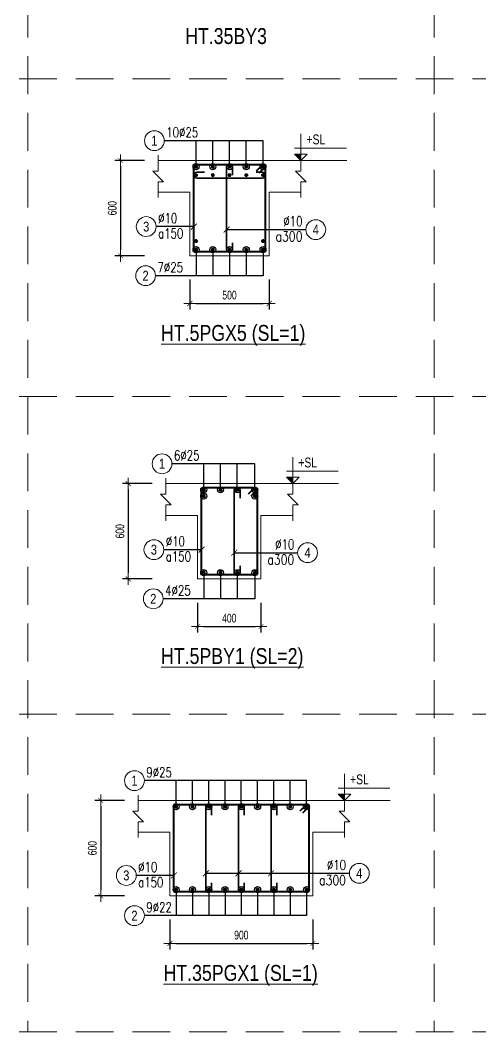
# Model space of a CAD drawing. Header units: millimetres. Extents: x 225489 to 327520, y -235866 to -221866.
# Drawn here: x 298763 to 301666, y -235866 to -229497 of the extents above; entities that cross this region are included whole.
import ezdxf
from ezdxf.enums import TextEntityAlignment as Align

# ---------------------------------------------------------------- set-up
doc = ezdxf.new("R2010")
doc.units = ezdxf.units.MM
doc.header["$PDMODE"] = 3
doc.linetypes.add('HIDDEN2', pattern=[4.762499999999999, 3.175, -1.5875])
doc.layers.get('0').update_dxf_attribs({"lineweight": 20})
doc.layers.get('Defpoints').update_dxf_attribs({"color": 151, "lineweight": 9})
for name, color, linetype, lineweight in [('NDC_S_ANNO', 7, 'Continuous', 20), ('NDC_S_CONTINUOUS', 3, 'Continuous', 20), ('NDC_S_DIM', 1, 'Continuous', 15), ('NDC_S_HIDDEN', 8, 'HIDDEN2', 13), ('NDC_S_REBAR', 4, 'Continuous', 35), ('NDC_S_STIRRUP', 4, 'Continuous', 40), ('NDC_S_TEXT SYMBOL', 7, 'Continuous', 20), ('NDC_S_THIN LINE', 8, 'Continuous', 9), ('NDC_S_VN TEXT', 7, 'Continuous', 20)]:
    doc.layers.add(name, color=color, linetype=linetype, lineweight=lineweight)
doc.styles.add('ARIAL', font='arial.ttf', dxfattribs={"width": 0.8})
doc.styles.add('NDC_ANNO', font='', dxfattribs={"width": 0.8})
doc.styles.add('NDC_DIM', font='', dxfattribs={"width": 0.75})
doc.styles.add('NDC_EN TXT', font='romans.shx', dxfattribs={"width": 0.8})
doc.styles.get('NDC_ANNO').set_extended_font_data('Dotum')
doc.styles.get('NDC_DIM').set_extended_font_data('Dotum')
doc.dimstyles.new('NDC_dim_25', dxfattribs={"dimscale": 25, "dimtxt": 2.2, "dimasz": 1.5, "dimexe": 1.5, "dimexo": 2.5, "dimgap": 1, "dimtad": 1, "dimdec": 0, "dimzin": 0, "dimdsep": 46, "dimtxsty": 'NDC_DIM', "dimblk": 'DIMMARK', "dimcen": 0.09, "dimdle": 1.2, "dimclrd": 1, "dimclre": 1, "dimclrt": 3, "dimadec": 0, "dimazin": 0, "dimtfac": 1, "dimtdec": 0, "dimtix": 1, "dimtofl": 0, "dimtmove": 0, "dimatfit": 3, "dimfxl": 6, "dimfxlon": 1, "dimtolj": 1, "dimtzin": 0, "dimarcsym": 0})

# ---------------------------------------------------------------- blocks, each defined once
blk = doc.blocks.new('kata_block_TD')
at = {"color": 6, "linetype": 'ByBlock', "lineweight": -2, "style": 'ARIAL', "width": 0.8}
blk.add_attdef('SECTDET2', text='', height=5, dxfattribs=at).set_placement((0, 7.970649532882817), align=Align.CENTER)
at = {"color": 0, "linetype": 'ByBlock', "lineweight": -2, "style": 'ARIAL', "width": 0.8}
blk.add_attdef('SECTDET1', text='', height=5, dxfattribs=at).set_placement((0, 1.470649532882817), align=Align.CENTER)
at = {"color": 3, "lineweight": 25, "style": 'ARIAL', "width": 0.8}
blk.add_attdef('SSCALE', text='', height=2.5, dxfattribs=at).set_placement((0, -3.998868953555331), align=Align.CENTER)
blk = doc.blocks.new('kata_block_CT')
at = {"layer": 'NDC_S_ANNO'}
blk.add_hatch(color=3, dxfattribs=at).paths.add_polyline_path([(0, 1.596954857557648), (-1.612010908633238, 1.596954857557648), (0, 0)])
at = {"layer": 'NDC_S_ANNO', "ltscale": 50}
h = blk.add_hatch(dxfattribs=at)
h.set_pattern_fill('ANSI31', color=256, scale=1.406250541793835, style=0)
h.set_pattern_definition([(45.00000000000001, (0, 5.456968210637569e-12), (-3.157122508925224, 3.157122508925225), [])])
h.paths.add_polyline_path([(0, 1.596954857557648), (0, 0), (1.612010908924276, 1.596954857557648)])
for p, q in [((-1.592704896858777, 3.140833880479477), (11.46947077315417, 3.140833880479477)), ((11.56125648126181, 5.456968210637569e-12), (-1.63869572513795, 5.456968210637569e-12))]:
    blk.add_line(p, q, dxfattribs=at)
for points in [[(0, 6.69495074864426), (0, 0)], [(0, 0), (-1.612010908924276, 1.596954857557648), (0, 1.596954857557648)], [(0, 0), (1.612010908924276, 1.596954857557648), (0, 1.596954857557648)]]:
    blk.add_lwpolyline(points, dxfattribs=at)
at = {"layer": 'NDC_S_ANNO', "color": 8, "ltscale": 50}
blk.add_lwpolyline([(0, 0), (-1.612010908633238, 1.596954857557648), (0, 1.596954857557648)], dxfattribs=at)
at = {"layer": 'NDC_S_TEXT SYMBOL', "color": 3, "style": 'NDC_ANNO', "width": 0.8}
blk.add_attdef('CT', (1.409564409346785, 4.068271311703938), '', height=2.5, dxfattribs=at)
blk = doc.blocks.new('DIMMARK')
at = {"layer": 'NDC_S_DIM', "color": 1}
blk.add_line((-1.5, 0), (1, 0), dxfattribs=at)
at = {"layer": 'NDC_S_DIM', "color": 2, "const_width": 0.1}
blk.add_lwpolyline([(-0.4242640687119285, -0.4242640687119285), (0.4242640687119285, 0.4242640687119285)], dxfattribs=at)
blk = doc.blocks.new('*D297')
at = {"layer": 'Defpoints', "color": 0, "transparency": 16777216}
for p in [(299832.1598462749, -230980.46524277), (300332.1598462749, -230980.46524277), (300332.1598462749, -231280.46524277)]:
    blk.add_point(p, dxfattribs=at)
at = {"layer": 'NDC_S_DIM', "color": 1, "lineweight": -2, "transparency": 16777216}
for p, q in [((299832.1598462749, -231130.46524277), (299832.1598462749, -231317.96524277)), ((300332.1598462749, -231130.46524277), (300332.1598462749, -231317.96524277)), ((299869.6598462749, -231280.46524277), (300294.6598462749, -231280.46524277))]:
    blk.add_line(p, q, dxfattribs=at)
at = {"layer": 'NDC_S_DIM', "color": 1, "lineweight": -2, "transparency": 16777216, "xscale": 37.5, "yscale": 37.5, "zscale": 37.5, "rotation": 180}
blk.add_blockref('DIMMARK', (299832.1598462749, -231280.46524277), dxfattribs=at)
at = {"layer": 'NDC_S_DIM', "color": 1, "lineweight": -2, "transparency": 16777216, "xscale": 37.5, "yscale": 37.5, "zscale": 37.5}
blk.add_blockref('DIMMARK', (300332.1598462749, -231280.46524277), dxfattribs=at)
at = {"layer": 'NDC_S_DIM', "color": 3, "transparency": 16777216, "insert": (300082.1598462749, -231227.9279293372), "char_height": 55.00000000000001, "attachment_point": 5, "style": 'NDC_DIM'}
blk.add_mtext('\\A1;500', dxfattribs=at)
blk = doc.blocks.new('*D298')
at = {"layer": 'Defpoints', "color": 0, "transparency": 16777216}
for p in [(299901.8329708193, -230380.46524277), (299395.8329708193, -230980.46524277), (299901.8329708193, -230980.46524277)]:
    blk.add_point(p, dxfattribs=at)
at = {"layer": 'NDC_S_DIM', "color": 1, "lineweight": -2, "transparency": 16777216}
for p, q in [((299545.8329708193, -230380.46524277), (299358.3329708193, -230380.46524277)), ((299395.8329708193, -230417.96524277), (299395.8329708193, -230942.96524277)), ((299545.8329708193, -230980.46524277), (299358.3329708193, -230980.46524277))]:
    blk.add_line(p, q, dxfattribs=at)
at = {"layer": 'NDC_S_DIM', "color": 1, "lineweight": -2, "transparency": 16777216, "xscale": 37.5, "yscale": 37.5, "zscale": 37.5}
for p, rotation in [((299395.8329708193, -230380.46524277), 90), ((299395.8329708193, -230980.46524277), 270)]:
    blk.add_blockref('DIMMARK', p, dxfattribs=dict(at, rotation=rotation))
at = {"layer": 'NDC_S_DIM', "color": 3, "transparency": 16777216, "insert": (299343.2956573865, -230680.46524277), "char_height": 55.00000000000001, "attachment_point": 5, "rotation": 90, "style": 'NDC_DIM'}
blk.add_mtext('\\A1;600', dxfattribs=at)
blk = doc.blocks.new('kata_block_THEP')
at = {"layer": 'NDC_S_REBAR', "color": 0}
for p, q in [((-0.5, 0), (0.5, 0)), ((-0.3535533905960619, 0.353553390592424), (0.3535533905960619, -0.353553390592424)), ((0.3535533905960619, 0.353553390592424), (-0.3535533905960619, -0.353553390592424)), ((0, 0.5), (0, -0.5))]:
    blk.add_line(p, q, dxfattribs=at)
at = {"layer": 'NDC_S_REBAR', "color": 0, "const_width": 0.08333333333333334}
blk.add_lwpolyline([(-0.5, -1.818989403545856e-12, 1), (0.5000000000145519, -1.818989403545856e-12, 1), (-0.5, -1.818989403545856e-12, 1)], format="xyb", dxfattribs=at)
blk = doc.blocks.new('*U11')
blk.add_circle((-2.5, 0), 2.5)
at = {"layer": 'NDC_S_VN TEXT', "color": 3, "style": 'NDC_EN TXT', "width": 0.75}
blk.add_attdef('DK1', (0.5, 0.8455043070534884), '', height=2.5, dxfattribs=at)
at = {"layer": 'NDC_S_VN TEXT', "color": 7, "style": 'ARIAL', "width": 0.8}
blk.add_attdef('SH2', text='', height=2.5, dxfattribs=at).set_placement((-2.5, 0), align=Align.MIDDLE)
blk = doc.blocks.new('*U12')
blk.add_circle((-2.5, 0), 2.5)
at = {"layer": 'NDC_S_VN TEXT', "color": 3, "style": 'NDC_EN TXT', "width": 0.75}
for tag, p in [('DK1', (0.5, 0.8455043070534884)), ('KC1', (0.5, -2.972544307831413))]:
    blk.add_attdef(tag, p, '', height=2.5, dxfattribs=at)
at = {"layer": 'NDC_S_VN TEXT', "color": 7, "style": 'ARIAL', "width": 0.8}
blk.add_attdef('SH2', text='', height=2.5, dxfattribs=at).set_placement((-2.5, 0), align=Align.MIDDLE)
blk = doc.blocks.new('*U15')
blk.add_circle((2.5, 0), 2.5)
at = {"layer": 'NDC_S_VN TEXT', "color": 3, "style": 'NDC_EN TXT'}
for tag, width, p in [('DK2', 0.75, (-0.85, 0.8455043070534884)), ('KC2', 0.8, (-0.85, -2.972544307831413))]:
    blk.add_attdef(tag, text='', height=2.5, dxfattribs=dict(at, width=width)).set_placement(p, align=Align.RIGHT)
at = {"layer": 'NDC_S_VN TEXT', "color": 7, "style": 'ARIAL', "width": 0.8}
blk.add_attdef('SH3', text='', height=2.5, dxfattribs=at).set_placement((2.5, 0), align=Align.MIDDLE)
blk = doc.blocks.new('*D307')
at = {"layer": 'Defpoints', "color": 0, "transparency": 16777216}
for p in [(299706.5480421277, -235009.8635939078), (300606.5480421277, -235009.8635939078), (300606.5480421277, -235309.8635939078)]:
    blk.add_point(p, dxfattribs=at)
at = {"layer": 'NDC_S_DIM', "color": 1, "lineweight": -2, "transparency": 16777216}
for p, q in [((299706.5480421277, -235159.8635939078), (299706.5480421277, -235347.3635939078)), ((300606.5480421277, -235159.8635939078), (300606.5480421277, -235347.3635939078)), ((299744.0480421277, -235309.8635939078), (300569.0480421277, -235309.8635939078))]:
    blk.add_line(p, q, dxfattribs=at)
at = {"layer": 'NDC_S_DIM', "color": 1, "lineweight": -2, "transparency": 16777216, "xscale": 37.5, "yscale": 37.5, "zscale": 37.5, "rotation": 180}
blk.add_blockref('DIMMARK', (299706.5480421277, -235309.8635939078), dxfattribs=at)
at = {"layer": 'NDC_S_DIM', "color": 1, "lineweight": -2, "transparency": 16777216, "xscale": 37.5, "yscale": 37.5, "zscale": 37.5}
blk.add_blockref('DIMMARK', (300606.5480421277, -235309.8635939078), dxfattribs=at)
at = {"layer": 'NDC_S_DIM', "color": 3, "transparency": 16777216, "insert": (300156.5480421277, -235257.3262804749), "char_height": 55.00000000000001, "attachment_point": 5, "style": 'NDC_DIM'}
blk.add_mtext('\\A1;900', dxfattribs=at)
blk = doc.blocks.new('*D308')
at = {"layer": 'Defpoints', "color": 0, "transparency": 16777216}
for p in [(299776.2211666721, -234409.8635939079), (299270.2211666722, -235009.8635939079), (299776.2211666721, -235009.8635939079)]:
    blk.add_point(p, dxfattribs=at)
at = {"layer": 'NDC_S_DIM', "color": 1, "lineweight": -2, "transparency": 16777216}
for p, q in [((299420.2211666722, -234409.8635939079), (299232.7211666722, -234409.8635939079)), ((299270.2211666722, -234447.3635939079), (299270.2211666722, -234972.3635939079)), ((299420.2211666722, -235009.8635939079), (299232.7211666722, -235009.8635939079))]:
    blk.add_line(p, q, dxfattribs=at)
at = {"layer": 'NDC_S_DIM', "color": 1, "lineweight": -2, "transparency": 16777216, "xscale": 37.5, "yscale": 37.5, "zscale": 37.5}
for p, rotation in [((299270.2211666722, -234409.8635939079), 90), ((299270.2211666722, -235009.8635939079), 270)]:
    blk.add_blockref('DIMMARK', p, dxfattribs=dict(at, rotation=rotation))
at = {"layer": 'NDC_S_DIM', "color": 3, "transparency": 16777216, "insert": (299217.6838532393, -234709.8635939079), "char_height": 55.00000000000001, "attachment_point": 5, "rotation": 90, "style": 'NDC_DIM'}
blk.add_mtext('\\A1;600', dxfattribs=at)
blk = doc.blocks.new('*D329')
at = {"layer": 'Defpoints', "color": 0, "transparency": 16777216}
for p in [(299880.5275788138, -233014.6993829668), (300280.5275788138, -233014.6993829668), (300280.5275788138, -233314.6993829668)]:
    blk.add_point(p, dxfattribs=at)
at = {"layer": 'NDC_S_DIM', "color": 1, "lineweight": -2, "transparency": 16777216}
for p, q in [((299880.5275788138, -233164.6993829668), (299880.5275788138, -233352.1993829668)), ((300280.5275788138, -233164.6993829668), (300280.5275788138, -233352.1993829668)), ((299918.0275788138, -233314.6993829668), (300243.0275788138, -233314.6993829668))]:
    blk.add_line(p, q, dxfattribs=at)
at = {"layer": 'NDC_S_DIM', "color": 1, "lineweight": -2, "transparency": 16777216, "xscale": 37.5, "yscale": 37.5, "zscale": 37.5, "rotation": 180}
blk.add_blockref('DIMMARK', (299880.5275788138, -233314.6993829668), dxfattribs=at)
at = {"layer": 'NDC_S_DIM', "color": 1, "lineweight": -2, "transparency": 16777216, "xscale": 37.5, "yscale": 37.5, "zscale": 37.5}
blk.add_blockref('DIMMARK', (300280.5275788138, -233314.6993829668), dxfattribs=at)
at = {"layer": 'NDC_S_DIM', "color": 3, "transparency": 16777216, "insert": (300080.5275788138, -233262.162069534), "char_height": 55.00000000000001, "attachment_point": 5, "style": 'NDC_DIM'}
blk.add_mtext('\\A1;400', dxfattribs=at)
blk = doc.blocks.new('*D330')
at = {"layer": 'Defpoints', "color": 0, "transparency": 16777216}
for p in [(299950.2007033582, -232414.699382967), (299444.2007033587, -233014.699382967), (299950.2007033582, -233014.699382967)]:
    blk.add_point(p, dxfattribs=at)
at = {"layer": 'NDC_S_DIM', "color": 1, "lineweight": -2, "transparency": 16777216}
for p, q in [((299594.2007033587, -232414.699382967), (299406.7007033587, -232414.699382967)), ((299444.2007033587, -232452.199382967), (299444.2007033587, -232977.199382967)), ((299594.2007033587, -233014.699382967), (299406.7007033587, -233014.699382967))]:
    blk.add_line(p, q, dxfattribs=at)
at = {"layer": 'NDC_S_DIM', "color": 1, "lineweight": -2, "transparency": 16777216, "xscale": 37.5, "yscale": 37.5, "zscale": 37.5}
for p, rotation in [((299444.2007033587, -232414.699382967), 90), ((299444.2007033587, -233014.699382967), 270)]:
    blk.add_blockref('DIMMARK', p, dxfattribs=dict(at, rotation=rotation))
at = {"layer": 'NDC_S_DIM', "color": 3, "transparency": 16777216, "insert": (299391.6633899257, -232714.699382967), "char_height": 55.00000000000001, "attachment_point": 5, "rotation": 90, "style": 'NDC_DIM'}
blk.add_mtext('\\A1;600', dxfattribs=at)

msp = doc.modelspace()

# ---------------------------------------------------------------- linework, layer by layer
at = {"layer": 'NDC_S_CONTINUOUS'}
for points in [[(299632.1598462749, -230380.46524277), (299832.1598462749, -230380.46524277), (299832.1598462749, -230380.46524277), (300332.1598462749, -230380.46524277), (300332.1598462749, -230380.46524277), (300532.1598462749, -230380.46524277)], [(299632.1598462749, -230580.46524277), (299832.1598462749, -230580.46524277), (299832.1598462749, -230980.46524277), (300332.1598462749, -230980.46524277), (300332.1598462749, -230580.46524277), (300532.1598462749, -230580.46524277)], [(299680.5275788138, -232414.6993829668), (299880.5275788138, -232414.6993829668), (299880.5275788138, -232414.6993829668), (300280.5275788138, -232414.6993829668), (300280.5275788138, -232414.6993829668), (300480.5275788138, -232414.6993829668)], [(299680.5275788138, -232614.6993829668), (299880.5275788138, -232614.6993829668), (299880.5275788138, -233014.6993829668), (300280.5275788138, -233014.6993829668), (300280.5275788138, -232614.6993829668), (300480.5275788138, -232614.6993829668)], [(299506.5480421277, -234409.8635939078), (299706.5480421277, -234409.8635939078), (299706.5480421277, -234409.8635939078), (300606.5480421277, -234409.8635939078), (300606.5480421277, -234409.8635939078), (300806.5480421277, -234409.8635939078)], [(299506.5480421277, -234609.8635939078), (299706.5480421277, -234609.8635939078), (299706.5480421277, -235009.8635939078), (300606.5480421277, -235009.8635939078), (300606.5480421277, -234609.8635939078), (300806.5480421277, -234609.8635939078)]]:
    msp.add_lwpolyline(points, dxfattribs=at)
at = {"layer": 'NDC_S_HIDDEN', "ltscale": 75}
for p, q in [((298810.4292001808, -221865.8761660784), (298810.4292001808, -235865.8761660625)), ((301371.9401375494, -221865.8761660784), (301371.9401375494, -235865.8761660625)), ((306494.9620122865, -229865.8761660693), (288564.3854507066, -229865.8761660692)), ((306494.9620122865, -231865.876166067), (288564.3854507066, -231865.8761660669)), ((306494.9620122865, -233865.8761660647), (288564.3854507066, -233865.8761660647)), ((306494.9620122865, -235865.8761660623), (288564.3854507066, -235865.8761660623))]:
    msp.add_line(p, q, dxfattribs=at)
at = {"layer": 'NDC_S_REBAR'}
for points in [[(300100.591846275, -230472.8099327034), (300100.591846275, -230423.8967628935, 0.9999999999999999), (300063.7278462749, -230423.8967628935), (300063.7278462749, -230937.03324277, 0.9999999999999999), (300100.591846275, -230937.03324277), (300100.591846275, -230897.7763517612, -0.414213562)], [(299924.505016085, -230453.6912818563), (299875.5918462751, -230453.6912818563, 0.9999999999999999), (299875.5918462751, -230490.5552818563), (300288.7278462751, -230490.5552818563, 0.9999999999999999), (300288.7278462751, -230453.6912818563), (300249.4709552663, -230453.6912818563, -0.414213562)], [(300148.9595788138, -232507.0440729002), (300148.9595788138, -232458.1309030903, 0.9999999999999999), (300112.0955788138, -232458.1309030903), (300112.0955788138, -232971.2673829668, 0.9999999999999999), (300148.9595788138, -232971.2673829668), (300148.9595788138, -232932.010491958, -0.414213562)], [(299969.613045661, -234502.2082838411), (299969.613045661, -234453.2951140312, 0.9999999999999999), (299932.7490456609, -234453.2951140312), (299932.7490456609, -234966.4315939077, 0.9999999999999999), (299969.613045661, -234966.4315939077), (299969.613045661, -234927.1747028989, -0.414213562)], [(300175.1130456564, -234502.2082838411), (300175.1130456564, -234453.2951140312, 0.9999999999999999), (300138.2490456564, -234453.2951140312), (300138.2490456564, -234966.4315939077, 0.9999999999999999), (300175.1130456564, -234966.4315939077), (300175.1130456564, -234927.1747028989, -0.414213562)], [(300380.6130456564, -234502.2082838411), (300380.6130456564, -234453.2951140312, 0.9999999999999999), (300343.7490456564, -234453.2951140312), (300343.7490456564, -234966.4315939077, 0.9999999999999999), (300380.6130456564, -234966.4315939077), (300380.6130456564, -234927.1747028989, -0.414213562)]]:
    msp.add_lwpolyline(points, format="xyb", dxfattribs=at)
at = {"layer": 'NDC_S_STIRRUP'}
for points in [[(300253.1598462749, -230445.46524277), (300293.1598462749, -230405.46524277, -0.414213562), (300307.1598462749, -230419.46524277), (300307.1598462749, -230941.46524277, -0.414213562), (300293.1598462749, -230955.46524277), (299871.1598462749, -230955.46524277, -0.414213562), (299857.1598462749, -230941.46524277), (299857.1598462749, -230419.46524277, -0.414213562), (299871.1598462749, -230405.46524277), (300293.1598462749, -230405.46524277, -0.414213562), (300307.1598462749, -230419.46524277), (300267.1598462749, -230459.46524277)], [(300201.5275788138, -232479.6993829668), (300241.5275788138, -232439.6993829668, -0.414213562), (300255.5275788138, -232453.6993829668), (300255.5275788138, -232975.6993829668, -0.414213562), (300241.5275788138, -232989.6993829668), (299919.5275788138, -232989.6993829668, -0.414213562), (299905.5275788138, -232975.6993829668), (299905.5275788138, -232453.6993829668, -0.414213562), (299919.5275788138, -232439.6993829668), (300241.5275788138, -232439.6993829668, -0.414213562), (300255.5275788138, -232453.6993829668), (300215.5275788138, -232493.6993829668)], [(300527.5480421277, -234474.8635939078), (300567.5480421277, -234434.8635939078, -0.414213562), (300581.5480421277, -234448.8635939078), (300581.5480421277, -234970.8635939078, -0.414213562), (300567.5480421277, -234984.8635939078), (299745.5480421277, -234984.8635939078, -0.414213562), (299731.5480421277, -234970.8635939078), (299731.5480421277, -234448.8635939078, -0.414213562), (299745.5480421277, -234434.8635939078), (300567.5480421277, -234434.8635939078, -0.414213562), (300581.5480421277, -234448.8635939078), (300541.5480421277, -234488.8635939078)]]:
    msp.add_lwpolyline(points, format="xyb", dxfattribs=at)
at = {"layer": 'NDC_S_THIN LINE'}
for points in [[(299632.1598462749, -230613.7985761034), (299632.1598462749, -230513.7985761034), (299665.4931796083, -230513.7985761034), (299598.8265129416, -230447.1319094367), (299632.1598462749, -230447.1319094367), (299632.1598462749, -230347.1319094367)], [(300532.1598462749, -230613.7985761034), (300532.1598462749, -230513.7985761034), (300565.4931796083, -230513.7985761034), (300498.8265129416, -230447.1319094367), (300532.1598462749, -230447.1319094367), (300532.1598462749, -230347.1319094367)], [(299680.5275788138, -232648.0327163002), (299680.5275788138, -232548.0327163002), (299713.8609121472, -232548.0327163002), (299647.1942454805, -232481.3660496335), (299680.5275788138, -232481.3660496335), (299680.5275788138, -232381.3660496335)], [(300480.5275788138, -232648.0327163002), (300480.5275788138, -232548.0327163002), (300513.8609121472, -232548.0327163002), (300447.1942454805, -232481.3660496335), (300480.5275788138, -232481.3660496335), (300480.5275788138, -232381.3660496335)], [(299506.5480421277, -234643.1969272411), (299506.5480421277, -234543.1969272411), (299539.881375461, -234543.1969272411), (299473.2147087943, -234476.5302605744), (299506.5480421277, -234476.5302605744), (299506.5480421277, -234376.5302605744)], [(300806.5480421277, -234643.1969272411), (300806.5480421277, -234543.1969272411), (300839.881375461, -234543.1969272411), (300773.2147087943, -234476.5302605744), (300806.5480421277, -234476.5302605744), (300806.5480421277, -234376.5302605744)]]:
    msp.add_lwpolyline(points, dxfattribs=at)

# ---------------------------------------------------------------- block references
at = {"layer": 'NDC_S_REBAR', "xscale": 22, "yscale": 22, "zscale": 22}
for p in [(299871.1598462749, -230419.46524277), (300293.1598462749, -230419.46524277), (299871.1598462749, -230472.1232818562), (300293.1598462749, -230472.1232818562), (299871.1598462749, -230887.4139732195), (299871.1598462749, -230941.46524277), (299976.6598462749, -230941.46524277), (300082.1598462749, -230941.46524277), (300187.6598462749, -230941.46524277), (300293.1598462749, -230887.4139732195), (300293.1598462749, -230941.46524277), (299919.5275788138, -232453.6993829668), (300241.5275788138, -232453.6993829668), (299919.5275788138, -232492.9882731878), (300241.5275788138, -232492.9882731878), (299919.5275788138, -232975.6993829668), (300025.0275788138, -232975.6993829668), (300130.5275788138, -232975.6993829668), (299745.5480421277, -234448.8635939078), (299848.2980421354, -234448.8635939), (299951.0480421343, -234448.8635939011), (300053.7980421332, -234448.8635939022), (300156.5480421321, -234448.8635939033), (300259.2980421309, -234448.8635939044), (300362.0480421299, -234448.8635939056), (300464.7980421287, -234448.8635939067), (300567.5480421277, -234448.8635939078), (299745.5480421277, -234970.8635939078), (299848.2980421354, -234970.8635939), (299951.0480421343, -234970.8635939011), (300053.7980421332, -234970.8635939022), (300156.5480421321, -234970.8635939033), (300259.2980421309, -234970.8635939044), (300362.0480421299, -234970.8635939056), (300464.7980421287, -234970.8635939067), (300567.5480421277, -234970.8635939078)]:
    msp.add_blockref('kata_block_THEP', p, dxfattribs=at)
at = {"layer": 'NDC_S_REBAR', "xscale": -22, "yscale": 22, "zscale": 22, "rotation": 180}
for p in [(299976.6598462749, -230419.46524277), (300082.1598462749, -230419.46524277), (300187.6598462749, -230419.46524277), (299976.6598462749, -230472.1232818562), (300082.1598462749, -230472.1232818562), (300187.6598462749, -230472.1232818562), (300025.0275788138, -232453.6993829668), (300130.5275788138, -232453.6993829668), (300241.5275788138, -232975.6993829668)]:
    msp.add_blockref('kata_block_THEP', p, dxfattribs=at)
at = {"layer": 'NDC_S_THIN LINE', "xscale": 25, "yscale": 25, "zscale": 25}
for name, p, values in [('*U11', (299671.1598462749, -230255.46524277), {'SH2': '1', 'DK1': '10%%c25'}), ('*U12', (299619.6598462749, -230796.2859133796), {'SH2': '3', 'DK1': '%%c10', 'KC1': 'a150'}), ('*U15', (300563.2160451392, -230815.3815056568), {'SH3': '4', 'DK2': '%%c10', 'KC2': 'a300'}), ('*U11', (299615.7013984265, -231105.46524277), {'SH2': '2', 'DK1': '7%%c25'}), ('*U11', (299719.5275788138, -232289.6993829668), {'SH2': '1', 'DK1': '6%%c25'}), ('*U12', (299668.0275788138, -232830.5200535764), {'SH2': '3', 'DK1': '%%c10', 'KC1': 'a150'}), ('*U15', (300511.583777678, -232849.6156458536), {'SH3': '4', 'DK2': '%%c10', 'KC2': 'a300'}), ('*U11', (299664.0691309653, -233139.6993829668), {'SH2': '2', 'DK1': '4%%c25'}), ('*U11', (299545.5480421277, -234284.8635939078), {'SH2': '1', 'DK1': '9%%c25'}), ('*U12', (299494.0480421277, -234881.6805580387), {'SH2': '3', 'DK1': '%%c10', 'KC1': 'a150'}), ('*U15', (300837.6042409919, -234868.3307220871), {'SH3': '4', 'DK2': '%%c10', 'KC2': 'a300'}), ('*U11', (299545.5480421277, -235134.8635939078), {'SH2': '2', 'DK1': '9%%c22'})]:
    msp.add_blockref(name, p, dxfattribs=at).add_auto_attribs(values)
at = {"layer": 'NDC_S_VN TEXT'}
ref = msp.add_blockref('kata_block_TD', (300060.2759525021, -229676.2694387378), dxfattribs=dict(at, xscale=20, yscale=20, zscale=20))
ref.add_attrib('SECTDET1', 'HT.35BY3', dxfattribs={"layer": '0', "color": 0, "linetype": 'ByBlock', "lineweight": -2, "height": 100, "style": 'ARIAL', "width": 0.8}).set_placement((300060.2759525021, -229646.8564480801), align=Align.CENTER)
at = {"layer": 'NDC_S_VN TEXT', "xscale": 25, "yscale": 25, "zscale": 25}
for p in [(300532.1598462749, -230380.46524277), (300480.5275788138, -232414.6993829668), (300806.5480421277, -234409.8635939078)]:
    msp.add_blockref('kata_block_CT', p, dxfattribs=at).add_auto_attribs({'CT': '+SL'})
at = {"layer": 'NDC_S_VN TEXT'}
ref = msp.add_blockref('kata_block_TD', (300105.4182206325, -231545.370889707), dxfattribs=dict(at, xscale=20, yscale=20, zscale=20))
ref.add_attrib('SECTDET1', '%%uHT.5PGX5 (SL=1)', dxfattribs={"layer": '0', "color": 0, "linetype": 'ByBlock', "lineweight": -2, "height": 100, "style": 'ARIAL', "width": 0.8}).set_placement((300105.4182206325, -231515.9578990494), align=Align.CENTER)
ref = msp.add_blockref('kata_block_TD', (300099.1614205528, -233579.6050299038), dxfattribs=dict(at, xscale=20, yscale=20, zscale=20))
ref.add_attrib('SECTDET1', '%%uHT.5PBY1 (SL=2)', dxfattribs={"layer": '0', "color": 0, "linetype": 'ByBlock', "lineweight": -2, "height": 100, "style": 'ARIAL', "width": 0.8}).set_placement((300099.1614205528, -233550.1920392462), align=Align.CENTER)
ref = msp.add_blockref('kata_block_TD', (300152.2801380887, -235574.7692408448), dxfattribs=dict(at, xscale=20, yscale=20, zscale=20))
ref.add_attrib('SECTDET1', '%%UHT.35PGX1 (SL=1)', dxfattribs={"layer": '0', "color": 0, "linetype": 'ByBlock', "lineweight": -2, "height": 100, "style": 'ARIAL', "width": 0.8}).set_placement((300152.2801380887, -235545.3562501871), align=Align.CENTER)

# ---------------------------------------------------------------- dimensions: what is measured, and where the dimension line sits
at = {"layer": 'NDC_S_DIM'}
for base, p1, p2, picture, middle in [((299395.8329708193, -230980.46524277), (299901.8329708193, -230380.46524277), (299901.8329708193, -230980.46524277), '*D298', (299343.2956573865, -230680.46524277)), ((299444.2007033587, -233014.699382967), (299950.2007033581, -232414.6993829668), (299950.2007033581, -233014.6993829668), '*D330', (299391.6633899257, -232714.699382967)), ((299270.2211666722, -235009.8635939079), (299776.221166672, -234409.8635939078), (299776.221166672, -235009.8635939078), '*D308', (299217.6838532393, -234709.8635939079))]:
    dim = msp.add_linear_dim(base=base, p1=p1, p2=p2, angle=270, dimstyle='NDC_dim_25', dxfattribs=at)
    dim.commit()
    dim.dimension.update_dxf_attribs({"geometry": picture, "text_midpoint": middle})
for base, p1, p2, picture, middle in [((300332.1598462749, -231280.46524277), (299832.1598462749, -230980.46524277), (300332.1598462749, -230980.46524277), '*D297', (300082.1598462749, -231227.9279293372)), ((300280.5275788138, -233314.6993829668), (299880.5275788138, -233014.6993829668), (300280.5275788138, -233014.6993829668), '*D329', (300080.5275788138, -233262.162069534)), ((300606.5480421277, -235309.8635939078), (299706.5480421277, -235009.8635939078), (300606.5480421277, -235009.8635939078), '*D307', (300156.5480421277, -235257.3262804749))]:
    dim = msp.add_linear_dim(base=base, p1=p1, p2=p2, dimstyle='NDC_dim_25', dxfattribs=at)
    dim.commit()
    dim.dimension.update_dxf_attribs({"geometry": picture, "text_midpoint": middle})

# ---------------------------------------------------------------- leaders
at = {"layer": 'NDC_S_THIN LINE'}
for points, override in [([(299871.1598462749, -230419.46524277), (299871.1598462749, -230255.46524277), (299671.1598462749, -230255.46524277)], {"dimldrblk": 'DotBlank'}), ([(299976.6598462749, -230419.46524277), (299976.6598462749, -230255.46524277), (299671.1598462749, -230255.46524277)], {"dimldrblk": 'DotBlank'}), ([(300082.1598462751, -230419.46524277), (300082.1598462751, -230255.46524277), (299671.1598462749, -230255.46524277)], {"dimldrblk": 'DotBlank'}), ([(300187.6598462751, -230419.46524277), (300187.6598462751, -230255.46524277), (299671.1598462749, -230255.46524277)], {"dimldrblk": 'DotBlank'}), ([(300293.1598462749, -230419.46524277), (300293.1598462749, -230255.46524277), (299671.1598462749, -230255.46524277)], {"dimldrblk": 'DotBlank'}), ([(299857.1598462749, -230796.2859133796), (299619.6598462749, -230796.2859133796)], {"dimldrblk": 'ArchTick'}), ([(300063.7278462749, -230815.3815056568), (300563.2160451392, -230815.3815056568)], {"dimldrblk": 'ArchTick'}), ([(299871.1598462749, -230941.46524277), (299871.1598462749, -231105.46524277), (299615.7013984265, -231105.46524277)], {"dimldrblk": 'DotBlank'}), ([(299976.6598462749, -230941.46524277), (299976.6598462749, -231105.46524277), (299615.7013984265, -231105.46524277)], {"dimldrblk": 'DotBlank'}), ([(300082.1598462749, -230941.46524277), (300082.1598462749, -231105.46524277), (299615.7013984265, -231105.46524277)], {"dimldrblk": 'DotBlank'}), ([(300187.6598462749, -230941.46524277), (300187.6598462749, -231105.46524277), (299615.7013984265, -231105.46524277)], {"dimldrblk": 'DotBlank'}), ([(300293.1598462749, -230941.46524277), (300293.1598462749, -231105.46524277), (299615.7013984265, -231105.46524277)], {"dimldrblk": 'DotBlank'}), ([(299919.5275788138, -232453.6993829668), (299919.5275788138, -232289.6993829668), (299719.5275788138, -232289.6993829668)], {"dimldrblk": 'DotBlank'}), ([(300025.0275788138, -232453.6993829668), (300025.0275788138, -232289.6993829668), (299719.5275788138, -232289.6993829668)], {"dimldrblk": 'DotBlank'}), ([(300130.527578814, -232453.6993829668), (300130.527578814, -232289.6993829668), (299719.5275788138, -232289.6993829668)], {"dimldrblk": 'DotBlank'}), ([(300241.5275788138, -232453.6993829668), (300241.5275788138, -232289.6993829668), (299719.5275788138, -232289.6993829668)], {"dimldrblk": 'DotBlank'}), ([(299919.5275788138, -232492.9882731878), (299919.5275788138, -232289.6993829668), (299719.5275788138, -232289.6993829668)], {"dimldrblk": 'DotBlank'}), ([(300241.5275788138, -232492.9882731878), (300241.5275788138, -232289.6993829668), (299719.5275788138, -232289.6993829668)], {"dimldrblk": 'DotBlank'}), ([(299905.5275788138, -232830.5200535764), (299668.0275788138, -232830.5200535764)], {"dimldrblk": 'ArchTick'}), ([(300112.0955788138, -232849.6156458536), (300511.583777678, -232849.6156458536)], {"dimldrblk": 'ArchTick'}), ([(299919.5275788138, -232975.6993829668), (299919.5275788138, -233139.6993829668), (299664.0691309653, -233139.6993829668)], {"dimldrblk": 'DotBlank'}), ([(300025.0275788138, -232975.6993829668), (300025.0275788138, -233139.6993829668), (299664.0691309653, -233139.6993829668)], {"dimldrblk": 'DotBlank'}), ([(300130.5275788138, -232975.6993829668), (300130.5275788138, -233139.6993829668), (299664.0691309653, -233139.6993829668)], {"dimldrblk": 'DotBlank'}), ([(300241.5275788138, -232975.6993829668), (300241.5275788138, -233139.6993829668), (299719.5275788138, -233139.6993829668)], {"dimldrblk": 'DotBlank'}), ([(299745.5480421277, -234448.8635939078), (299745.5480421277, -234284.8635939078), (299545.5480421277, -234284.8635939078)], {"dimldrblk": 'DotBlank'}), ([(300567.5480421277, -234448.8635939078), (300567.5480421277, -234284.8635939078), (299545.5480421277, -234284.8635939078)], {"dimldrblk": 'DotBlank'}), ([(299848.2980421354, -234448.8635939), (299848.2980421354, -234284.8635939), (299648.2980421354, -234284.8635939)], {"dimldrblk": 'DotBlank'}), ([(299951.0480421277, -234448.8635939078), (299951.0480421277, -234284.8635939078), (299751.0480421277, -234284.8635939078)], {"dimldrblk": 'DotBlank'}), ([(300053.7980421387, -234448.8635939078), (300053.7980421387, -234284.8635939078), (299853.7980421387, -234284.8635939078)], {"dimldrblk": 'DotBlank'}), ([(300156.5480421321, -234448.8635939078), (300156.5480421321, -234284.8635939078), (299956.5480421321, -234284.8635939078)], {"dimldrblk": 'DotBlank'}), ([(300259.2980421343, -234448.8635939078), (300259.2980421343, -234284.8635939078), (300059.2980421343, -234284.8635939078)], {"dimldrblk": 'DotBlank'}), ([(300362.0480421277, -234448.8635939078), (300362.0480421277, -234284.8635939078), (300162.0480421277, -234284.8635939078)], {"dimldrblk": 'DotBlank'}), ([(300464.7980421287, -234448.8635939067), (300464.7980421287, -234284.8635939067), (300264.7980421287, -234284.8635939067)], {"dimldrblk": 'DotBlank'}), ([(299731.5480421277, -234881.6805580387), (299494.0480421277, -234881.6805580387)], {"dimldrblk": 'ArchTick'}), ([(299932.7267156558, -234868.3307220871), (300837.6042409919, -234868.3307220871)], {"dimldrblk": 'ArchTick'}), ([(300138.2267156512, -234868.3307220871), (300837.6042409919, -234868.3307220871)], {"dimldrblk": 'ArchTick'}), ([(300343.7267156512, -234868.3307220871), (300837.6042409919, -234868.3307220871)], {"dimldrblk": 'ArchTick'}), ([(299745.5480421277, -234970.8635939078), (299745.5480421277, -235134.8635939078), (299545.5480421277, -235134.8635939078)], {"dimldrblk": 'DotBlank'}), ([(300567.5480421277, -234970.8635939078), (300567.5480421277, -235134.8635939078), (299545.5480421277, -235134.8635939078)], {"dimldrblk": 'DotBlank'}), ([(299848.2980421354, -234970.8635939), (299848.2980421354, -235134.8635939), (299648.2980421354, -235134.8635939)], {"dimldrblk": 'DotBlank'}), ([(299951.0480421277, -234970.8635939078), (299951.0480421277, -235134.8635939078), (299751.0480421277, -235134.8635939078)], {"dimldrblk": 'DotBlank'}), ([(300053.7980421387, -234970.8635939078), (300053.7980421387, -235134.8635939078), (299853.7980421387, -235134.8635939078)], {"dimldrblk": 'DotBlank'}), ([(300156.5480421321, -234970.8635939078), (300156.5480421321, -235134.8635939078), (299956.5480421321, -235134.8635939078)], {"dimldrblk": 'DotBlank'}), ([(300259.2980421343, -234970.8635939078), (300259.2980421343, -235134.8635939078), (300059.2980421343, -235134.8635939078)], {"dimldrblk": 'DotBlank'}), ([(300362.0480421277, -234970.8635939078), (300362.0480421277, -235134.8635939078), (300162.0480421277, -235134.8635939078)], {"dimldrblk": 'DotBlank'}), ([(300464.7980421287, -234970.8635939067), (300464.7980421287, -235134.8635939067), (300264.7980421287, -235134.8635939067)], {"dimldrblk": 'DotBlank'})]:
    msp.add_leader(points, dimstyle='NDC_dim_25', override=override, dxfattribs=at)

doc.saveas('drawing.dxf')
